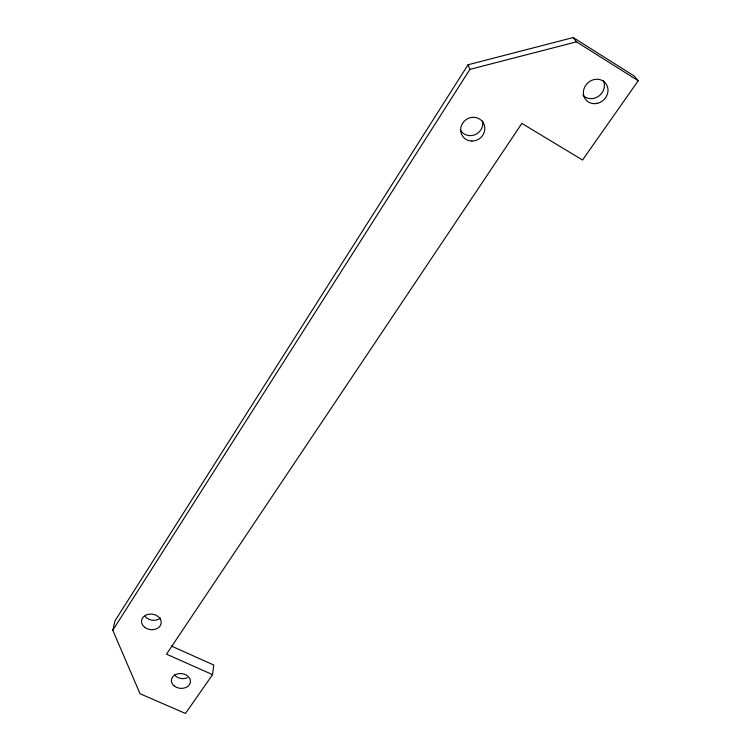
<?xml version="1.0" encoding="UTF-8"?>
<svg xmlns="http://www.w3.org/2000/svg" width="751" height="751" viewBox="0 0 751 751"><rect width="100%" height="100%" fill="white"/><g stroke="black" fill="none" stroke-linecap="round" stroke-linejoin="round"><path stroke-width="1.13" d="M212.561 674.642L166.525 654.159L521.87 123.417L582.532 160.029L638.209 80.751L634.22 76.02L573.229 37.55L468.051 64.764L114.978 620.861L112.791 630.258L140.033 693.736L185.469 713.45L212.561 674.642L213.716 664.992L171.331 646.048M112.791 630.258L469.891 69.374L576.477 41.849L638.209 80.751M573.229 37.55L576.477 41.849M468.051 64.764L469.891 69.374M187.468 677.684A9.481 7.341 6 0 1 174.42 674.942M603.382 80.676A12.701 11.509 -43.2 0 1 598.594 96.241A12.701 11.509 -43.2 0 1 582.823 95.114M160.414 618.101A9.772 7.745 8 0 1 145.046 616.411M482.611 120.995A12.176 11.509 -36.2 0 1 474.782 134.795A12.176 11.509 -36.2 0 1 460.222 129.754M597.552 103.291A12.861 11.631 -42.7 0 0 605.306 82.91A12.861 11.631 -42.7 0 0 584.212 88.177A12.861 11.631 -42.7 0 0 597.552 103.291M471.938 141.047A12.326 11.64 -35.4 0 0 483.578 123.352A12.326 11.64 -35.4 0 0 462.663 123.126A12.326 11.64 -35.4 0 0 471.938 141.047M144.793 627.367A9.876 7.782 8 0 0 160.986 623.997A9.876 7.782 8 0 0 148.285 614.309A9.876 7.782 8 0 0 144.793 627.367M174.448 686.142A9.575 7.379 6 0 0 190.238 682.95A9.575 7.379 6 0 0 178.015 673.788A9.575 7.379 6 0 0 174.448 686.142"/></g></svg>
